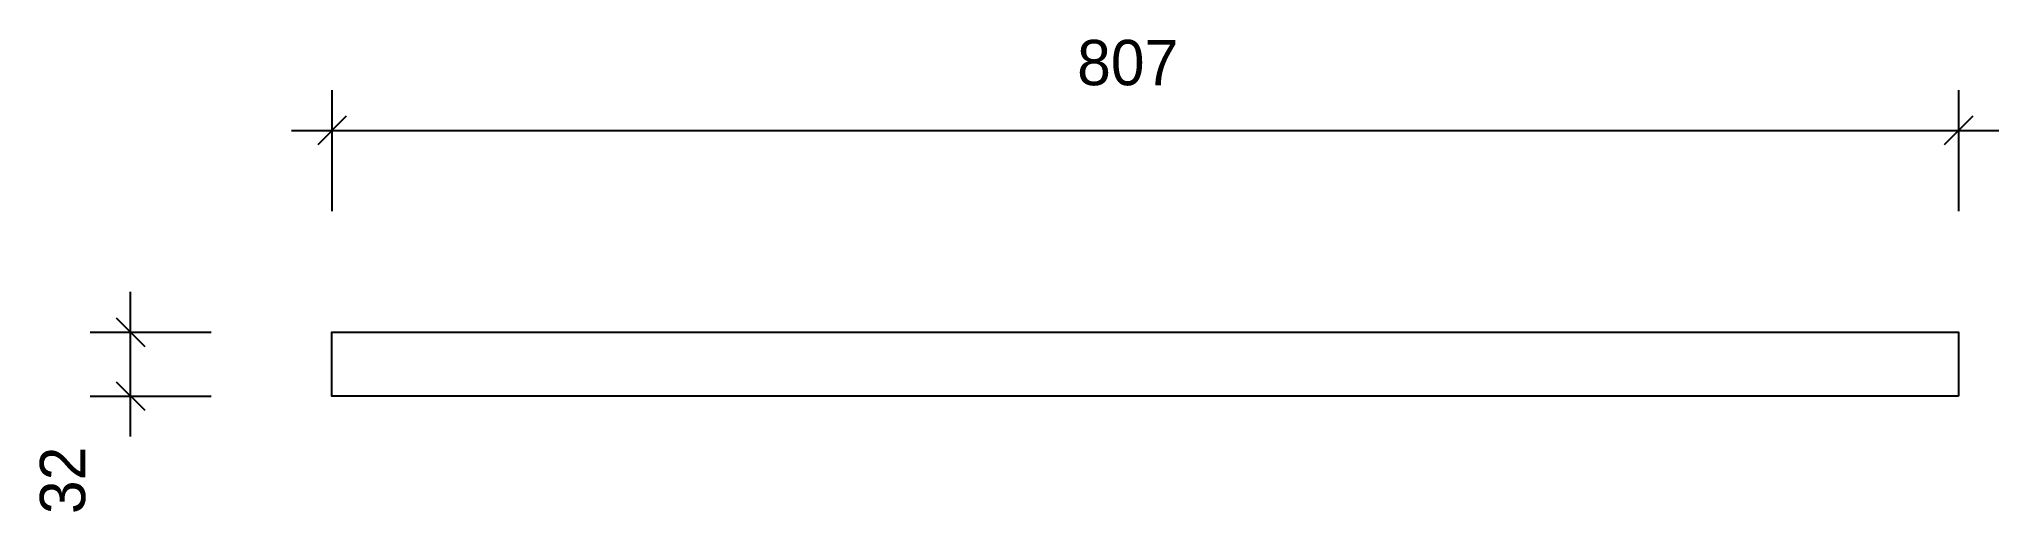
# Model space of a CAD drawing. Header units: millimetres. Extents: x -145 to 827, y -57 to 177.
import ezdxf
from ezdxf.enums import TextEntityAlignment as Align

# ---------------------------------------------------------------- set-up
doc = ezdxf.new("R2010")
doc.units = ezdxf.units.MM
for name, color, linetype in [('CONTOUR', 7, 'CONTINUOUS'), ('DIMLINES', 7, 'CONTINUOUS'), ('DIMLINESTEXT', 7, 'CONTINUOUS')]:
    doc.layers.add(name, color=color, linetype=linetype)

msp = doc.modelspace()

# ---------------------------------------------------------------- linework, layer by layer
at = {"layer": 'CONTOUR', "color": 0, "linetype": '0'}
msp.add_lwpolyline([(807.485, 0), (0, 0), (0, 31.75), (807.485, 31.75), (807.485, 0)], dxfattribs=at)
at = {"layer": 'DIMLINES', "color": 0}
for p, q in [((0, 151.75), (0, 91.75)), ((807.485, 151.75), (807.485, 91.75)), ((7.071, 138.821), (-7.071, 124.679)), ((814.556, 138.821), (800.414, 124.679)), ((-20, 131.75), (827.485, 131.75)), ((-100, -20), (-100, 51.75)), ((-120, 31.75), (-60, 31.75)), ((-107.071, 38.821), (-92.929, 24.679)), ((-120, 0), (-60, 0)), ((-107.071, 7.071), (-92.929, -7.071))]:
    msp.add_line(p, q, dxfattribs=at)

# ---------------------------------------------------------------- texts
at = {"layer": 'DIMLINESTEXT'}
msp.add_text('807', height=22.5, dxfattribs=at).set_placement((369.938, 176.75), align=Align.TOP_LEFT)
msp.add_text('32', height=22.5, rotation=90, dxfattribs=at).set_placement((-145, -58.573), align=Align.TOP_LEFT)

doc.saveas('drawing.dxf')
